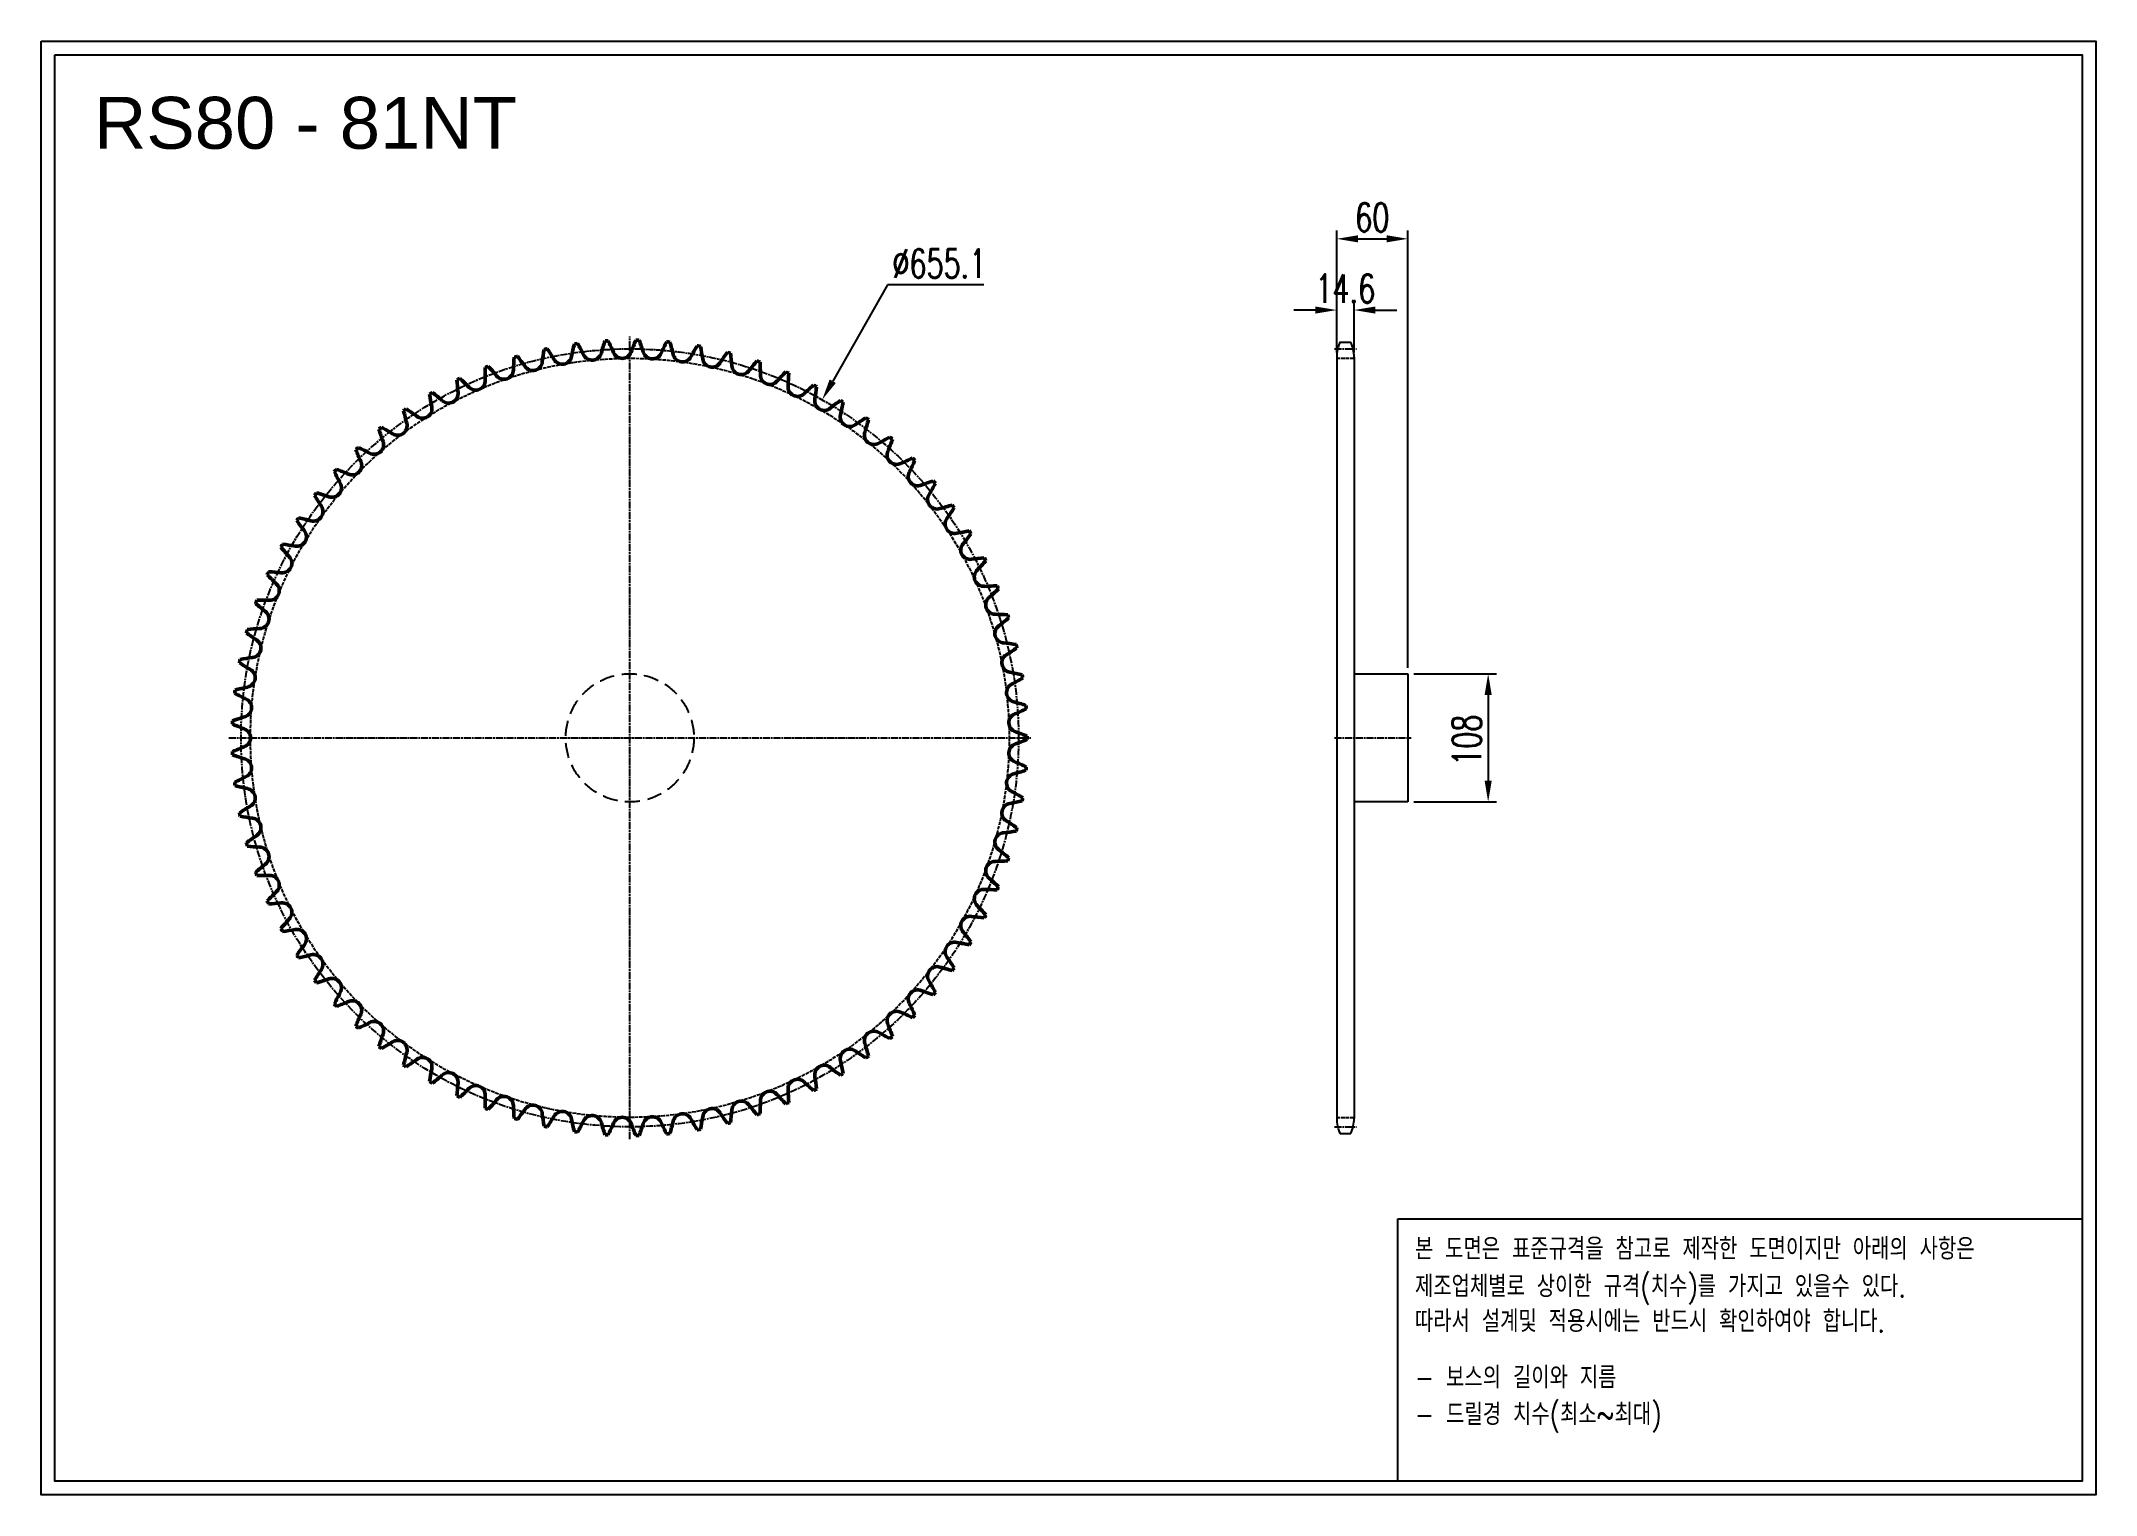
# Model space of a CAD drawing. Header units: millimetres. Extents: x -66899 to -65167, y 24798 to 26022.
import ezdxf

# ---------------------------------------------------------------- set-up
doc = ezdxf.new("R2010")
doc.units = ezdxf.units.MM
for name, pattern in [('AM_ISO02W050', [7.5, 6, -1.5]), ('AM_ISO02W050x2', [3.75, 3, -0.75]), ('AM_ISO08W050', [18, 12, -1.5, 3, -1.5]), ('AM_ISO08W050x2', [9, 6, -0.75, 1.5, -0.75]), ('HIDDEN', [9.525, 6.35, -3.175])]:
    doc.linetypes.add(name, pattern=pattern)
for name, color, linetype, lineweight in [('AM_0N', 7, 'Continuous', 50), ('AM_3N', 6, 'AM_ISO02W050', 25), ('AM_7', 4, 'AM_ISO08W050', 25), ('AM_7N', 4, 'AM_ISO08W050', 25)]:
    doc.layers.add(name, color=color, linetype=linetype, lineweight=lineweight)
doc.layers.add('HL', color=2, linetype='HIDDEN')
doc.layers.add('S-DIM', color=7, linetype='Continuous')
doc.styles.add('HAN', font='ROMANS.shx', dxfattribs={"width": 0.7, "bigfont": 'whgtxt.shx'})
doc.styles.add('HSG', font='SIMPLEX.shx', dxfattribs={"width": 0.7, "bigfont": 'HSG.shx'})
doc.styles.get("Standard").update_dxf_attribs({"font": 'arial.ttf'})
doc.dimstyles.new('APP36', dxfattribs={"dimscale": 10, "dimtxt": 2.4, "dimasz": 1.8, "dimexe": 0.7, "dimexo": 0.5, "dimgap": 0.6, "dimtad": 1, "dimtoh": 1, "dimdec": 1, "dimrnd": 0.01, "dimzin": 9, "dimdsep": 46, "dimtxsty": 'HSG', "dimcen": 0, "dimclrd": 1, "dimclre": 1, "dimclrt": 256, "dimazin": 2, "dimtp": 1, "dimtm": 1, "dimtfac": 0.5, "dimtdec": 1, "dimtofl": 0, "dimtmove": 0, "dimatfit": 3, "dimfxl": 0, "dimtvp": 1, "dimtolj": 2, "dimlwd": -1, "dimlwe": -1, "dimarcsym": 0})

# ---------------------------------------------------------------- blocks, each defined once
blk = doc.blocks.new('*D1')
at = {"layer": 'Defpoints', "color": 0, "transparency": 16777216}
for p in [(-65747, 25489.4), (-65747, 25381.4), (-65679.4, 25381.4)]:
    blk.add_point(p, dxfattribs=at)
at = {"layer": 'S-DIM', "color": 1, "transparency": 16777216}
for p, q in [((-65742, 25489.4), (-65672.4, 25489.4)), ((-65679.4, 25471.4), (-65679.4, 25399.4)), ((-65742, 25381.4), (-65672.4, 25381.4))]:
    blk.add_line(p, q, dxfattribs=at)
for points in [[(-65682.4, 25471.4), (-65676.4, 25471.4), (-65679.4, 25489.4)], [(-65682.4, 25399.4), (-65676.4, 25399.4), (-65679.4, 25381.4)]]:
    blk.add_solid(points, dxfattribs=at)
at = {"layer": 'S-DIM', "transparency": 16777216, "insert": (-65697.4, 25433.4), "char_height": 24, "attachment_point": 5, "rotation": 90, "style": 'HSG'}
blk.add_mtext('\\A2;108', dxfattribs=at)
blk = doc.blocks.new('*D2')
at = {"layer": 'Defpoints', "color": 0, "transparency": 16777216}
for p in [(-65792.4, 25795.6), (-65807, 25755), (-65792.4, 25755)]:
    blk.add_point(p, dxfattribs=at)
at = {"layer": 'S-DIM', "color": 1, "transparency": 16777216}
for p, q in [((-65825, 25795.6), (-65843, 25795.6)), ((-65807, 25760), (-65807, 25802.6)), ((-65792.4, 25760), (-65792.4, 25802.6)), ((-65774.4, 25795.6), (-65756.4, 25795.6))]:
    blk.add_line(p, q, dxfattribs=at)
for points in [[(-65825, 25798.6), (-65825, 25792.6), (-65807, 25795.6)], [(-65774.4, 25798.6), (-65774.4, 25792.6), (-65792.4, 25795.6)]]:
    blk.add_solid(points, dxfattribs=at)
at = {"layer": 'S-DIM', "transparency": 16777216, "insert": (-65799.7, 25813.6), "char_height": 24, "attachment_point": 5, "style": 'HSG'}
blk.add_mtext('\\A2;14.6', dxfattribs=at)
blk = doc.blocks.new('*D3')
at = {"layer": 'Defpoints', "color": 0, "transparency": 16777216}
for p in [(-65747, 25855.6), (-65807, 25755), (-65747, 25489.4)]:
    blk.add_point(p, dxfattribs=at)
at = {"layer": 'S-DIM', "color": 1, "transparency": 16777216}
for p, q in [((-65807, 25760), (-65807, 25862.6)), ((-65789, 25855.6), (-65765, 25855.6)), ((-65747, 25494.4), (-65747, 25862.6))]:
    blk.add_line(p, q, dxfattribs=at)
for points in [[(-65789, 25858.6), (-65789, 25852.6), (-65807, 25855.6)], [(-65765, 25858.6), (-65765, 25852.6), (-65747, 25855.6)]]:
    blk.add_solid(points, dxfattribs=at)
at = {"layer": 'S-DIM', "transparency": 16777216, "insert": (-65777, 25873.6), "char_height": 24, "attachment_point": 5, "style": 'HSG'}
blk.add_mtext('\\A2;60', dxfattribs=at)
blk = doc.blocks.new('*D4')
at = {"layer": 'Defpoints', "color": 0, "transparency": 16777216}
for p in [(-66240.5, 25720.1), (-66564.6, 25150.8)]:
    blk.add_point(p, dxfattribs=at)
at = {"layer": 'S-DIM', "color": 1, "transparency": 16777216}
for p, q in [((-66185.4, 25816.8), (-66231.6, 25735.7)), ((-66104.2, 25816.8), (-66185.4, 25816.8))]:
    blk.add_line(p, q, dxfattribs=at)
blk.add_solid([(-66234.2, 25737.2), (-66229, 25734.2), (-66240.5, 25720.1)], dxfattribs=at)
at = {"layer": 'S-DIM', "transparency": 16777216, "insert": (-66141.8, 25834.8), "char_height": 24, "attachment_point": 5, "style": 'HSG'}
blk.add_mtext('\\A2;∅655.1', dxfattribs=at)
blk = doc.blocks.new('notice1')
at = {"color": 4}
blk.add_lwpolyline([(-22142.12, 1735.9), (-22053.8, 1735.9), (-22053.8, 1702.07), (-22142.12, 1702.07)], close=True, dxfattribs=at)
at = {"color": 4, "style": 'HAN', "width": 0.8}
for s, p in [('본 도면은 표준규격을 참고로 제작한 도면이지만 아래의 사항은', (-22139.9, 1730.62)), ('제조업체별로 상이한 규격(치수)를 가지고 있을수 있다.', (-22139.9, 1725.78)), ('따라서 설계및 적용시에는 반드시 확인하여야 합니다.', (-22139.9, 1721.28)), ('- 보스의 길이와 지름', (-22139.9, 1714.03)), ('- 드릴경 치수(최소~최대)', (-22139.9, 1709.27))]:
    blk.add_text(s, height=2.7949, dxfattribs=at).set_placement(p)

msp = doc.modelspace()

# ---------------------------------------------------------------- linework, layer by layer
for p, q in [((-65804.17, 25768.56), (-65795.17, 25768.56)), ((-65806.97, 25755.86), (-65806.97, 25114.98)), ((-65792.37, 25755.86), (-65792.37, 25114.98)), ((-65792.37, 25489.42), (-65746.97, 25489.42)), ((-65746.97, 25489.42), (-65746.97, 25381.42)), ((-65746.97, 25381.42), (-65792.37, 25381.42)), ((-65804.17, 25102.28), (-65795.17, 25102.28))]:
    msp.add_line(p, q)
for points in [[(-66898.56, 26022.06), (-65167.37, 26022.06), (-65167.37, 24797.98), (-66898.56, 24797.98)], [(-66886.91, 26010.4), (-65179.03, 26010.4), (-65179.03, 24809.64), (-66886.91, 24809.64)]]:
    msp.add_lwpolyline(points, close=True)
for centre, start, end in [((-65776.77, 25755.86), 155.13196, 180), ((-65822.57, 25755.86), 0, 24.86804), ((-65776.77, 25114.98), 180, 204.86804), ((-65822.57, 25114.98), 335.13196, 0)]:
    msp.add_arc(centre, 30.2, start, end)
at = {"layer": 'AM_0N'}
for centre, radius, start, end in [((-66319.05, 25734.98), 158.16, 170.00301, 173.88889), ((-66402.58, 25435.42), 334.9, 101.98715, 102.4573), ((-66602.57, 25673.57), 158.16, 30.55556, 34.44143), ((-66296.09, 25727.61), 158.16, 165.55857, 169.44444), ((-66402.58, 25435.42), 334.9, 97.5427, 98.01285), ((-66583.51, 25688.35), 158.16, 26.11111, 29.99699), ((-66273.77, 25718.48), 158.16, 161.11412, 165), ((-66402.58, 25435.42), 334.9, 93.09826, 93.56841), ((-66563.37, 25701.61), 158.16, 21.66667, 25.55254), ((-66408.93, 25762.96), 8.02, 201.66667, 340.55556), ((-66252.22, 25707.64), 158.16, 156.66968, 160.55556), ((-66402.58, 25435.42), 334.9, 88.65381, 89.12396), ((-66542.26, 25713.27), 158.16, 17.22222, 21.1081), ((-66231.58, 25695.17), 158.16, 152.22523, 156.11111), ((-66402.58, 25435.42), 334.9, 84.20937, 84.67952), ((-66520.31, 25723.26), 158.16, 12.77778, 16.66366), ((-66211.96, 25681.14), 158.16, 147.78079, 151.66667), ((-66402.58, 25435.42), 334.9, 79.76493, 80.23507), ((-66497.65, 25731.52), 158.16, 8.33333, 12.21921), ((-66366.34, 25744.29), 158.16, 178.8919, 182.77778), ((-66402.58, 25435.42), 334.9, 110.87604, 111.34619), ((-66636.97, 25639.8), 158.16, 39.44444, 43.33032), ((-66508.63, 25745.38), 8.02, 219.44444, 358.33333), ((-66342.52, 25740.55), 158.16, 174.44746, 178.33333), ((-66402.58, 25435.42), 334.9, 106.43159, 106.90174), ((-66620.42, 25657.35), 158.16, 35, 38.88588), ((-66484.29, 25752.67), 8.02, 215, 353.88889), ((-66459.46, 25758.05), 8.02, 210.55556, 349.44444), ((-66434.29, 25761.49), 8.02, 206.11111, 345), ((-66383.53, 25762.47), 8.02, 197.22222, 336.11111), ((-66358.24, 25760.01), 8.02, 192.77778, 331.66667), ((-66333.22, 25755.6), 8.02, 188.33333, 327.22222), ((-66193.5, 25665.63), 158.16, 143.33634, 147.22222), ((-66402.58, 25435.42), 334.9, 75.32048, 75.79063), ((-66474.42, 25737.99), 158.16, 3.88889, 7.77477), ((-66308.62, 25749.26), 8.02, 183.88889, 322.77778), ((-66176.28, 25648.74), 158.16, 138.8919, 142.77778), ((-66402.58, 25435.42), 334.9, 70.87604, 71.34619), ((-66450.75, 25742.65), 158.16, 359.44444, 3.33032), ((-66160.43, 25630.56), 158.16, 134.44746, 138.33333), ((-66402.58, 25435.42), 334.9, 66.43159, 66.90174), ((-66402.58, 25435.42), 334.9, 119.76493, 120.23507), ((-66665.73, 25601.13), 158.16, 48.33333, 52.21921), ((-66555.25, 25725.27), 8.02, 228.33333, 7.22222), ((-66402.58, 25435.42), 334.9, 115.32048, 115.79063), ((-66390.39, 25746.17), 158.16, 183.33634, 187.22222), ((-66652.1, 25621.02), 158.16, 43.88889, 47.77477), ((-66532.33, 25736.23), 8.02, 223.88889, 2.77778), ((-66284.58, 25741.04), 8.02, 179.44444, 318.33333), ((-66261.25, 25730.98), 8.02, 175, 313.88889), ((-66426.8, 25745.46), 158.16, 355, 358.88588), ((-66146.04, 25611.21), 158.16, 130.00301, 133.88889), ((-66402.58, 25435.42), 334.9, 61.98715, 62.4573), ((-66402.7, 25746.4), 158.16, 350.55556, 354.44143), ((-66402.58, 25435.42), 334.9, 124.20937, 124.67952), ((-66438.55, 25744.32), 158.16, 192.22523, 196.11111), ((-66677.78, 25580.24), 158.16, 52.77778, 56.66366), ((-66577.26, 25712.57), 8.02, 232.77778, 11.66667), ((-66414.51, 25746.18), 158.16, 187.78079, 191.66667), ((-66238.77, 25719.14), 8.02, 170.55556, 309.44444), ((-66133.19, 25590.8), 158.16, 125.55857, 129.44444), ((-66402.58, 25435.42), 334.9, 57.5427, 58.01285), ((-66378.6, 25745.48), 158.16, 346.11111, 349.99699), ((-66402.58, 25435.42), 334.9, 128.65381, 129.12396), ((-66462.38, 25740.6), 158.16, 196.66968, 200.55556), ((-66688.18, 25558.48), 158.16, 57.22222, 61.1081), ((-66598.21, 25698.2), 8.02, 237.22222, 16.11111), ((-66217.28, 25705.59), 8.02, 166.11111, 305), ((-66121.96, 25569.46), 158.16, 121.11412, 125), ((-66196.9, 25690.42), 8.02, 161.66667, 300.55556), ((-66354.65, 25742.69), 158.16, 341.66667, 345.55254), ((-66402.58, 25435.42), 334.9, 53.09826, 53.56841), ((-66402.58, 25435.42), 334.9, 133.09826, 133.56841), ((-66485.85, 25735.05), 158.16, 201.11412, 205), ((-66696.85, 25535.97), 158.16, 61.66667, 65.55254), ((-66617.98, 25682.25), 8.02, 241.66667, 20.55556), ((-66112.42, 25547.31), 158.16, 116.66968, 120.55556), ((-66177.76, 25673.71), 8.02, 157.22222, 296.11111), ((-66330.98, 25738.05), 158.16, 337.22222, 341.1081), ((-66402.58, 25435.42), 334.9, 48.65381, 49.12396), ((-66402.58, 25435.42), 334.9, 137.5427, 138.01285), ((-66508.82, 25727.69), 158.16, 205.55857, 209.44444), ((-66703.76, 25512.87), 158.16, 66.11111, 69.99699), ((-66636.46, 25664.82), 8.02, 246.11111, 25), ((-66104.62, 25524.49), 158.16, 112.22523, 116.11111), ((-66159.97, 25655.57), 8.02, 152.77778, 291.66667), ((-66307.75, 25731.59), 158.16, 332.77778, 336.66366), ((-66402.58, 25435.42), 334.9, 44.20937, 44.67952), ((-66402.58, 25435.42), 334.9, 141.98715, 142.4573), ((-66531.15, 25718.58), 158.16, 210.00301, 213.88889), ((-66708.86, 25489.3), 158.16, 70.55556, 74.44143), ((-66653.54, 25646), 8.02, 250.55556, 29.44444), ((-66098.61, 25501.13), 158.16, 107.78079, 111.66667), ((-66143.64, 25636.11), 8.02, 148.33333, 287.22222), ((-66285.08, 25723.35), 158.16, 328.33333, 332.21921), ((-66402.58, 25435.42), 334.9, 39.76493, 40.23507), ((-66669.1, 25625.92), 8.02, 255, 33.88889), ((-66094.43, 25477.38), 158.16, 103.33634, 107.22222), ((-66263.12, 25713.38), 158.16, 323.88889, 327.77477), ((-66402.58, 25435.42), 334.9, 35.32048, 35.79063), ((-66683.06, 25604.69), 8.02, 259.44444, 38.33333), ((-66402.58, 25435.42), 334.9, 146.43159, 146.90174), ((-66552.7, 25707.77), 158.16, 214.44746, 218.33333), ((-66712.11, 25465.4), 158.16, 75, 78.88588), ((-66128.86, 25615.44), 8.02, 143.88889, 282.77778), ((-66092.11, 25453.37), 158.16, 98.8919, 102.77778), ((-66242, 25701.74), 158.16, 319.44444, 323.33032), ((-66402.58, 25435.42), 334.9, 30.87604, 31.34619), ((-66402.58, 25435.42), 334.9, 150.87604, 151.34619), ((-66573.36, 25695.31), 158.16, 218.8919, 222.77778), ((-66695.34, 25582.45), 8.02, 263.88889, 42.77778), ((-66713.5, 25441.32), 158.16, 79.44444, 83.33032), ((-66115.74, 25593.69), 8.02, 139.44444, 278.33333), ((-66402.58, 25435.42), 334.9, 155.32048, 155.79063), ((-66592.98, 25681.3), 158.16, 223.33634, 227.22222), ((-66713.03, 25417.21), 158.16, 83.88889, 87.77477), ((-66091.65, 25429.26), 158.16, 94.44746, 98.33333), ((-66104.33, 25570.99), 8.02, 135, 273.88889), ((-66221.84, 25688.5), 158.16, 315, 318.88588), ((-66402.58, 25435.42), 334.9, 26.43159, 26.90174), ((-66705.85, 25559.32), 8.02, 268.33333, 47.22222), ((-66093.06, 25405.19), 158.16, 90.00301, 93.88889), ((-66094.73, 25547.47), 8.02, 130.55556, 269.44444), ((-66202.78, 25673.73), 158.16, 310.55556, 314.44143), ((-66402.58, 25435.42), 334.9, 21.98715, 22.4573), ((-66402.58, 25435.42), 334.9, 159.76493, 160.23507), ((-66611.46, 25665.8), 158.16, 227.78079, 231.66667), ((-66710.68, 25393.21), 158.16, 88.33333, 92.21921), ((-66714.54, 25535.45), 8.02, 272.77778, 51.66667), ((-66096.34, 25381.29), 158.16, 85.55857, 89.44444), ((-66184.91, 25657.53), 158.16, 306.11111, 309.99699), ((-66402.58, 25435.42), 334.9, 17.5427, 18.01285), ((-66402.58, 25435.42), 334.9, 164.20937, 164.67952), ((-66628.69, 25648.92), 158.16, 232.22523, 236.11111), ((-66706.48, 25369.46), 158.16, 92.77778, 96.66366), ((-66086.97, 25523.27), 8.02, 126.11111, 265), ((-66402.58, 25435.42), 334.9, 168.65381, 169.12396), ((-66700.46, 25346.11), 158.16, 97.22222, 101.1081), ((-66721.35, 25510.97), 8.02, 277.22222, 56.11111), ((-66081.11, 25498.55), 8.02, 121.66667, 260.55556), ((-66101.45, 25357.72), 158.16, 81.11412, 85), ((-66168.35, 25640), 158.16, 301.66667, 305.55254), ((-66402.58, 25435.42), 334.9, 13.09826, 13.56841), ((-66644.55, 25630.76), 158.16, 236.66968, 240.55556), ((-66726.25, 25486.04), 8.02, 281.66667, 60.55556), ((-66108.38, 25334.62), 158.16, 76.66968, 80.55556), ((-66153.2, 25621.23), 158.16, 297.22222, 301.1081), ((-66402.58, 25435.42), 334.9, 8.65381, 9.12396), ((-66402.58, 25435.42), 334.9, 173.09826, 173.56841), ((-66658.96, 25611.42), 158.16, 241.11412, 245), ((-66692.64, 25323.29), 158.16, 101.66667, 105.55254), ((-66729.2, 25460.81), 8.02, 286.11111, 65), ((-66077.18, 25473.45), 8.02, 117.22222, 256.11111), ((-66402.58, 25435.42), 334.9, 177.5427, 178.01285), ((-66683.08, 25301.15), 158.16, 106.11111, 109.99699), ((-66075.21, 25448.12), 8.02, 112.77778, 251.66667), ((-66117.07, 25312.13), 158.16, 72.22523, 76.11111), ((-66139.55, 25601.35), 158.16, 292.77778, 296.66366), ((-66402.58, 25435.42), 334.9, 4.20937, 4.67952), ((-66671.83, 25591.02), 158.16, 245.55857, 249.44444), ((-66730.18, 25435.42), 8.02, 290.55556, 69.44444), ((-66127.49, 25290.37), 158.16, 67.78079, 71.66667), ((-66127.49, 25580.47), 158.16, 288.33333, 292.21921), ((-66402.58, 25435.42), 334.9, 359.76493, 0.23507), ((-66671.83, 25279.82), 158.16, 110.55556, 114.44143), ((-66402.58, 25435.42), 334.9, 181.98715, 182.4573), ((-66683.08, 25569.69), 158.16, 250.00301, 253.88889), ((-66729.2, 25410.03), 8.02, 295, 73.88889), ((-66075.21, 25422.72), 8.02, 108.33333, 247.22222), ((-66139.55, 25269.49), 158.16, 63.33634, 67.22222), ((-66658.96, 25259.42), 158.16, 115, 118.88588), ((-66402.58, 25435.42), 334.9, 186.43159, 186.90174), ((-66077.18, 25397.39), 8.02, 103.88889, 242.77778), ((-66117.07, 25558.71), 158.16, 283.88889, 287.77477), ((-66402.58, 25435.42), 334.9, 355.32048, 355.79063), ((-66692.64, 25547.55), 158.16, 254.44746, 258.33333), ((-66726.25, 25384.8), 8.02, 299.44444, 78.33333), ((-66081.11, 25372.29), 8.02, 99.44444, 238.33333), ((-66108.38, 25536.22), 158.16, 279.44444, 283.33032), ((-66153.2, 25249.61), 158.16, 58.8919, 62.77778), ((-66402.58, 25435.42), 334.9, 350.87604, 351.34619), ((-66644.55, 25240.08), 158.16, 119.44444, 123.33032), ((-66402.58, 25435.42), 334.9, 190.87604, 191.34619), ((-66700.46, 25524.73), 158.16, 258.8919, 262.77778), ((-66721.35, 25359.87), 8.02, 303.88889, 82.77778), ((-66168.35, 25230.84), 158.16, 54.44746, 58.33333), ((-66628.69, 25221.92), 158.16, 123.88889, 127.77477), ((-66402.58, 25435.42), 334.9, 195.32048, 195.79063), ((-66086.97, 25347.56), 8.02, 95, 233.88889), ((-66101.45, 25513.12), 158.16, 275, 278.88588), ((-66402.58, 25435.42), 334.9, 346.43159, 346.90174), ((-66706.48, 25501.38), 158.16, 263.33634, 267.22222), ((-66611.46, 25205.04), 158.16, 128.33333, 132.21921), ((-66714.54, 25335.39), 8.02, 308.33333, 87.22222), ((-66094.73, 25323.37), 8.02, 90.55556, 229.44444), ((-66096.34, 25489.55), 158.16, 270.55556, 274.44143), ((-66184.91, 25213.31), 158.16, 50.00301, 53.88889), ((-66402.58, 25435.42), 334.9, 341.98715, 342.4573), ((-66402.58, 25435.42), 334.9, 199.76493, 200.23507), ((-66710.68, 25477.63), 158.16, 267.78079, 271.66667), ((-66705.85, 25311.52), 8.02, 312.77778, 91.66667), ((-66202.78, 25197.11), 158.16, 45.55857, 49.44444), ((-66592.98, 25189.54), 158.16, 132.77778, 136.66366), ((-66402.58, 25435.42), 334.9, 204.20937, 204.67952), ((-66713.03, 25453.63), 158.16, 272.22523, 276.11111), ((-66695.34, 25288.39), 8.02, 317.22222, 96.11111), ((-66104.33, 25299.85), 8.02, 86.11111, 225), ((-66221.84, 25182.34), 158.16, 41.11412, 45), ((-66093.06, 25465.65), 158.16, 266.11111, 269.99699), ((-66402.58, 25435.42), 334.9, 337.5427, 338.01285), ((-66573.36, 25175.52), 158.16, 137.22222, 141.1081), ((-66115.74, 25277.15), 8.02, 81.66667, 220.55556), ((-66091.65, 25441.58), 158.16, 261.66667, 265.55254), ((-66402.58, 25435.42), 334.9, 333.09826, 333.56841), ((-66402.58, 25435.42), 334.9, 208.65381, 209.12396), ((-66713.5, 25429.52), 158.16, 276.66968, 280.55556), ((-66683.06, 25266.15), 8.02, 321.66667, 100.55556), ((-66552.7, 25163.07), 158.16, 141.66667, 145.55254), ((-66128.86, 25255.4), 8.02, 77.22222, 216.11111), ((-66092.11, 25417.47), 158.16, 257.22222, 261.1081), ((-66242, 25169.1), 158.16, 36.66968, 40.55556), ((-66402.58, 25435.42), 334.9, 328.65381, 329.12396), ((-66402.58, 25435.42), 334.9, 213.09826, 213.56841), ((-66712.11, 25405.44), 158.16, 281.11412, 285), ((-66669.1, 25244.92), 8.02, 326.11111, 105), ((-66143.64, 25234.73), 8.02, 72.77778, 211.66667), ((-66094.43, 25393.46), 158.16, 252.77778, 256.66366), ((-66263.12, 25157.46), 158.16, 32.22523, 36.11111), ((-66402.58, 25435.42), 334.9, 324.20937, 324.67952), ((-66531.15, 25152.26), 158.16, 146.11111, 149.99699), ((-66402.58, 25435.42), 334.9, 217.5427, 218.01285), ((-66708.86, 25381.54), 158.16, 285.55857, 289.44444), ((-66653.54, 25224.84), 8.02, 330.55556, 109.44444), ((-66285.08, 25147.48), 158.16, 27.78079, 31.66667), ((-66508.82, 25143.15), 158.16, 150.55556, 154.44143), ((-66402.58, 25435.42), 334.9, 221.98715, 222.4573), ((-66703.76, 25357.97), 158.16, 290.00301, 293.88889), ((-66636.46, 25206.02), 8.02, 335, 113.88889), ((-66159.97, 25215.27), 8.02, 68.33333, 207.22222), ((-66307.75, 25139.25), 158.16, 23.33634, 27.22222), ((-66098.61, 25369.71), 158.16, 248.33333, 252.21921), ((-66402.58, 25435.42), 334.9, 319.76493, 320.23507), ((-66485.85, 25135.79), 158.16, 155, 158.88588), ((-66402.58, 25435.42), 334.9, 226.43159, 226.90174), ((-66696.85, 25334.86), 158.16, 294.44746, 298.33333), ((-66617.98, 25188.59), 8.02, 339.44444, 118.33333), ((-66177.76, 25197.13), 8.02, 63.88889, 202.77778), ((-66330.98, 25132.79), 158.16, 18.8919, 22.77778), ((-66104.62, 25346.35), 158.16, 243.88889, 247.77477), ((-66402.58, 25435.42), 334.9, 315.32048, 315.79063), ((-66462.38, 25130.24), 158.16, 159.44444, 163.33032), ((-66402.58, 25435.42), 334.9, 230.87604, 231.34619), ((-66688.18, 25312.36), 158.16, 298.8919, 302.77778), ((-66598.21, 25172.64), 8.02, 343.88889, 122.77778), ((-66217.28, 25165.25), 8.02, 55, 193.88889), ((-66121.96, 25301.38), 158.16, 235, 238.88588), ((-66196.9, 25180.42), 8.02, 59.44444, 198.33333), ((-66354.65, 25128.15), 158.16, 14.44746, 18.33333), ((-66112.42, 25323.53), 158.16, 239.44444, 243.33032), ((-66402.58, 25435.42), 334.9, 310.87604, 311.34619), ((-66438.55, 25126.52), 158.16, 163.88889, 167.77477), ((-66402.58, 25435.42), 334.9, 235.32048, 235.79063), ((-66677.78, 25290.6), 158.16, 303.33634, 307.22222), ((-66577.26, 25158.27), 8.02, 348.33333, 127.22222), ((-66414.51, 25124.66), 158.16, 168.33333, 172.21921), ((-66238.77, 25151.7), 8.02, 50.55556, 189.44444), ((-66133.19, 25280.04), 158.16, 230.55556, 234.44143), ((-66378.6, 25125.36), 158.16, 10.00301, 13.88889), ((-66402.58, 25435.42), 334.9, 306.43159, 306.90174), ((-66402.58, 25435.42), 334.9, 239.76493, 240.23507), ((-66665.73, 25269.71), 158.16, 307.78079, 311.66667), ((-66555.25, 25145.57), 8.02, 352.77778, 131.66667), ((-66390.39, 25124.67), 158.16, 172.77778, 176.66366), ((-66652.1, 25249.81), 158.16, 312.22523, 316.11111), ((-66532.33, 25134.61), 8.02, 357.22222, 136.11111), ((-66284.58, 25129.8), 8.02, 41.66667, 180.55556), ((-66261.25, 25139.86), 8.02, 46.11111, 185), ((-66426.8, 25125.38), 158.16, 1.11412, 5), ((-66146.04, 25259.63), 158.16, 226.11111, 229.99699), ((-66402.58, 25435.42), 334.9, 297.5427, 298.01285), ((-66402.7, 25124.43), 158.16, 5.55857, 9.44444), ((-66402.58, 25435.42), 334.9, 301.98715, 302.4573), ((-66402.58, 25435.42), 334.9, 244.20937, 244.67952), ((-66366.34, 25126.55), 158.16, 177.22222, 181.1081), ((-66402.58, 25435.42), 334.9, 248.65381, 249.12396), ((-66636.97, 25231.04), 158.16, 316.66968, 320.55556), ((-66508.63, 25125.46), 8.02, 1.66667, 140.55556), ((-66342.52, 25130.29), 158.16, 181.66667, 185.55254), ((-66620.42, 25213.49), 158.16, 321.11412, 325), ((-66484.29, 25118.17), 8.02, 6.11111, 145), ((-66459.46, 25112.79), 8.02, 10.55556, 149.44444), ((-66333.22, 25115.24), 8.02, 32.77778, 171.66667), ((-66474.42, 25132.85), 158.16, 352.22523, 356.11111), ((-66308.62, 25121.58), 8.02, 37.22222, 176.11111), ((-66176.28, 25222.1), 158.16, 217.22222, 221.1081), ((-66450.75, 25128.19), 158.16, 356.66968, 0.55556), ((-66160.43, 25240.28), 158.16, 221.66667, 225.55254), ((-66402.58, 25435.42), 334.9, 293.09826, 293.56841), ((-66402.58, 25435.42), 334.9, 253.09826, 253.56841), ((-66319.05, 25135.86), 158.16, 186.11111, 189.99699), ((-66402.58, 25435.42), 334.9, 257.5427, 258.01285), ((-66602.57, 25197.27), 158.16, 325.55857, 329.44444), ((-66296.09, 25143.23), 158.16, 190.55556, 194.44143), ((-66402.58, 25435.42), 334.9, 261.98715, 262.4573), ((-66583.51, 25182.49), 158.16, 330.00301, 333.88889), ((-66434.29, 25109.35), 8.02, 15, 153.88889), ((-66273.77, 25152.36), 158.16, 195, 198.88588), ((-66563.37, 25169.23), 158.16, 334.44746, 338.33333), ((-66408.93, 25107.87), 8.02, 19.44444, 158.33333), ((-66252.22, 25163.2), 158.16, 199.44444, 203.33032), ((-66542.26, 25157.57), 158.16, 338.8919, 342.77778), ((-66383.53, 25108.37), 8.02, 23.88889, 162.77778), ((-66231.58, 25175.67), 158.16, 203.88889, 207.77477), ((-66520.31, 25147.58), 158.16, 343.33634, 347.22222), ((-66358.24, 25110.83), 8.02, 28.33333, 167.22222), ((-66211.96, 25189.7), 158.16, 208.33333, 212.21921), ((-66402.58, 25435.42), 334.9, 279.76493, 280.23507), ((-66497.65, 25139.32), 158.16, 347.78079, 351.66667), ((-66193.5, 25205.21), 158.16, 212.77778, 216.66366), ((-66402.58, 25435.42), 334.9, 284.20937, 284.67952), ((-66402.58, 25435.42), 334.9, 288.65381, 289.12396), ((-66402.58, 25435.42), 334.9, 266.43159, 266.90174), ((-66402.58, 25435.42), 334.9, 270.87604, 271.34619), ((-66402.58, 25435.42), 334.9, 275.32048, 275.79063)]:
    msp.add_arc(centre, radius, start, end, dxfattribs=at)
at = {"layer": 'AM_3N', "linetype": 'AM_ISO02W050x2'}
for p, q in [((-65806.97, 25755.01), (-65792.37, 25755.01)), ((-65806.97, 25115.83), (-65792.37, 25115.83))]:
    msp.add_line(p, q, dxfattribs=at)
msp.add_circle((-66402.58, 25435.42), 319.59, dxfattribs=at)
at = {"layer": 'AM_7', "linetype": 'AM_ISO08W050x2'}
for p, q in [((-65808.91, 25762.95), (-65790.43, 25762.95)), ((-65808.91, 25435.42), (-65744.16, 25435.42)), ((-65808.91, 25107.89), (-65790.43, 25107.89))]:
    msp.add_line(p, q, dxfattribs=at)
msp.add_circle((-66402.58, 25435.42), 327.53, dxfattribs=at)
at = {"layer": 'AM_7N', "linetype": 'AM_ISO08W050x2'}
for p, q in [((-66402.58, 25097.52), (-66402.58, 25773.32)), ((-66740.48, 25435.42), (-66064.67, 25435.42))]:
    msp.add_line(p, q, dxfattribs=at)
at = {"layer": 'HL', "ltscale": 2}
msp.add_circle((-66402.58, 25435.42), 54, dxfattribs=at)

# ---------------------------------------------------------------- block references
at = {"xscale": 6.527910445055999, "yscale": 6.527910445055999, "zscale": 6.527910445055999}
msp.add_blockref('notice1', (78786.19, 13698.7), dxfattribs=at)

# ---------------------------------------------------------------- texts
msp.add_text('RS80 - 81NT', height=43.7171).set_placement((-66853.98, 25931.42))

# ---------------------------------------------------------------- dimensions: what is measured, and where the dimension line sits
at = {"layer": 'S-DIM'}
dim = msp.add_linear_dim(base=(-65746.97, 25855.58), p1=(-65806.97, 25755.01), p2=(-65746.97, 25489.42), dimstyle='APP36', dxfattribs=at)
dim.commit()
dim.dimension.update_dxf_attribs({"geometry": '*D3', "text_midpoint": (-65776.97, 25873.58)})
dim = msp.add_diameter_dim_2p(p1=(-66564.61, 25150.78), p2=(-66240.54, 25720.06), dimstyle='APP36', dxfattribs=at)
dim.commit()
dim.dimension.update_dxf_attribs({"geometry": '*D4', "text_midpoint": (-66141.84, 25816.83), "dimtype": 131})
dim = msp.add_linear_dim(base=(-65792.37, 25795.58), p1=(-65806.97, 25755.01), p2=(-65792.37, 25755.01), dimstyle='APP36', dxfattribs=at)
dim.commit()
dim.dimension.update_dxf_attribs({"geometry": '*D2', "text_midpoint": (-65799.67, 25795.58), "dimtype": 128})
dim = msp.add_linear_dim(base=(-65679.38, 25381.42), p1=(-65746.97, 25489.42), p2=(-65746.97, 25381.42), angle=90, dimstyle='APP36', dxfattribs=at)
dim.commit()
dim.dimension.update_dxf_attribs({"geometry": '*D1', "text_midpoint": (-65679.38, 25433.38), "dimtype": 128})

doc.saveas('drawing.dxf')
